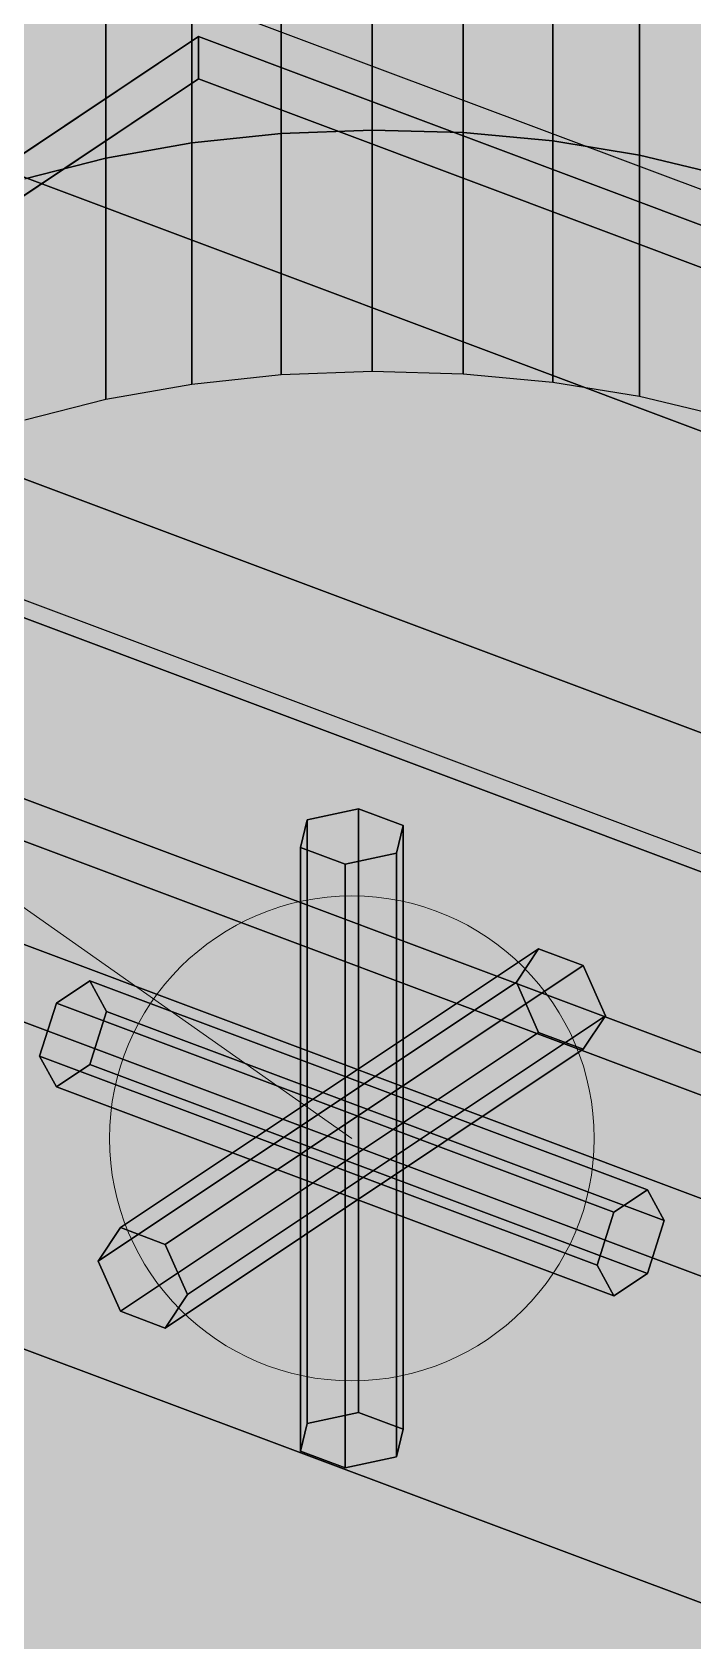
# Model space of a CAD drawing. Header units: millimetres. Extents: x 50 to 612415, y 2 to 4150.
# Drawn here: x 482051.48 to 482066.47, y 2428.11 to 2464.6 of the extents above; entities that cross this region are included whole.
import ezdxf

# ---------------------------------------------------------------- set-up
doc = ezdxf.new("R2010")
doc.units = ezdxf.units.MM
for name, color, linetype, lineweight in [('DIM', 7, 'Continuous', 13), ('HATCH', 8, 'Continuous', 9), ('OUTLINE', 7, 'Continuous', 25)]:
    doc.layers.add(name, color=color, linetype=linetype, lineweight=lineweight)

msp = doc.modelspace()

# ---------------------------------------------------------------- hatches: boundary and pattern name
at = {"layer": 'HATCH', "true_color": 0xccae87}
for points in [[(482298.252, 2707.384), (482037.227, 2452.894), (482046.716, 2459.22)], [(482046.716, 2459.22), (482037.227, 2452.894), (482298.252, 2707.384)], [(482298.252, 2707.384), (482046.716, 2459.22), (482048.063, 2460.005)], [(482048.063, 2460.005), (482046.716, 2459.22), (482298.252, 2707.384)], [(482298.252, 2707.384), (482048.063, 2460.005), (482049.603, 2460.695)], [(482049.603, 2460.695), (482048.063, 2460.005), (482298.252, 2707.384)], [(482298.252, 2707.384), (482049.603, 2460.695), (482051.31, 2461.279)], [(482051.31, 2461.279), (482049.603, 2460.695), (482298.252, 2707.384)], [(482298.252, 2707.384), (482051.31, 2461.279), (482053.155, 2461.747)], [(482053.155, 2461.747), (482051.31, 2461.279), (482298.252, 2707.384)], [(482298.252, 2707.384), (482053.155, 2461.747), (482055.107, 2462.09)], [(482055.107, 2462.09), (482053.155, 2461.747), (482298.252, 2707.384)], [(482298.252, 2707.384), (482055.107, 2462.09), (482057.131, 2462.303)], [(482057.131, 2462.303), (482055.107, 2462.09), (482298.252, 2707.384)], [(482298.283, 2705.939), (482298.252, 2707.384), (482057.131, 2462.303)], [(482057.131, 2462.303), (482298.252, 2707.384), (482298.283, 2705.939)], [(482299.062, 2704.548), (482298.283, 2705.939), (482057.131, 2462.303)], [(482057.131, 2462.303), (482298.283, 2705.939), (482299.062, 2704.548)], [(482300.534, 2703.305), (482299.062, 2704.548), (482057.131, 2462.303)], [(482057.131, 2462.303), (482299.062, 2704.548), (482300.534, 2703.305)], [(482037.227, 2447.415), (482010.658, 2429.703), (482298.969, 2703.306)], [(482037.227, 2447.415), (482298.969, 2703.306), (482298.252, 2701.906)], [(482300.534, 2703.305), (482057.131, 2462.303), (482670.601, 2497.61)], [(482670.601, 2497.61), (482057.131, 2462.303), (482300.534, 2703.305)], [(482046.716, 2453.741), (482037.227, 2447.415), (482298.252, 2701.906)], [(482048.063, 2454.526), (482046.716, 2453.741), (482298.252, 2701.906)], [(482049.603, 2455.217), (482048.063, 2454.526), (482298.252, 2701.906)], [(482051.31, 2455.801), (482049.603, 2455.217), (482298.252, 2701.906)], [(482053.155, 2456.269), (482051.31, 2455.801), (482298.252, 2701.906)], [(482055.107, 2456.612), (482053.155, 2456.269), (482298.252, 2701.906)], [(482057.131, 2456.825), (482055.107, 2456.612), (482298.252, 2701.906)], [(482057.131, 2456.825), (482298.252, 2701.906), (482298.283, 2700.461)], [(482057.131, 2456.825), (482298.283, 2700.461), (482299.062, 2699.07)], [(482057.131, 2456.825), (482299.062, 2699.07), (482300.534, 2697.826)], [(482670.601, 2492.132), (482057.131, 2456.825), (482300.534, 2697.826)], [(482057.131, 2462.303), (482668.613, 2497.332), (482670.601, 2497.61)], [(482670.601, 2497.61), (482668.613, 2497.332), (482057.131, 2462.303)], [(482057.131, 2462.303), (482666.837, 2496.806), (482668.613, 2497.332)], [(482668.613, 2497.332), (482666.837, 2496.806), (482057.131, 2462.303)], [(482057.131, 2462.303), (482665.393, 2496.068), (482666.837, 2496.806)], [(482666.837, 2496.806), (482665.393, 2496.068), (482057.131, 2462.303)], [(482664.381, 2495.169), (482665.393, 2496.068), (482057.131, 2462.303)], [(482057.131, 2462.303), (482665.393, 2496.068), (482664.381, 2495.169)], [(482664.381, 2495.169), (482057.131, 2462.303), (482059.194, 2462.382)], [(482059.194, 2462.382), (482057.131, 2462.303), (482664.381, 2495.169)], [(482061.259, 2462.326), (482059.194, 2462.382), (482664.381, 2495.169)], [(482664.381, 2495.169), (482059.194, 2462.382), (482061.259, 2462.326)], [(482063.293, 2462.135), (482061.259, 2462.326), (482664.381, 2495.169)], [(482664.381, 2495.169), (482061.259, 2462.326), (482063.293, 2462.135)], [(482664.381, 2495.169), (482063.293, 2462.135), (482065.259, 2461.814)], [(482065.259, 2461.814), (482063.293, 2462.135), (482664.381, 2495.169)], [(482664.381, 2495.169), (482065.259, 2461.814), (482067.124, 2461.366)], [(482067.124, 2461.366), (482065.259, 2461.814), (482664.381, 2495.169)], [(482670.601, 2492.132), (482668.613, 2491.854), (482057.131, 2456.825)], [(482668.613, 2491.854), (482666.837, 2491.328), (482057.131, 2456.825)], [(482666.837, 2491.328), (482665.393, 2490.59), (482057.131, 2456.825)], [(482057.131, 2456.825), (482665.393, 2490.59), (482664.381, 2489.69)], [(482059.194, 2456.904), (482057.131, 2456.825), (482664.381, 2489.69)], [(482061.259, 2456.847), (482059.194, 2456.904), (482664.381, 2489.69)], [(482063.293, 2456.657), (482061.259, 2456.847), (482664.381, 2489.69)], [(482065.259, 2456.335), (482063.293, 2456.657), (482664.381, 2489.69)], [(482067.124, 2455.888), (482065.259, 2456.335), (482664.381, 2489.69)], [(482182.724, 2358.201), (482045.759, 2469.621), (481643.453, 2288.56)], [(482182.724, 2358.201), (482046.928, 2468.767), (482045.759, 2469.621)], [(482182.724, 2358.201), (482048.309, 2467.997), (482046.928, 2468.767)], [(482182.724, 2358.201), (482049.879, 2467.324), (482048.309, 2467.997)], [(482182.724, 2358.201), (482239.657, 2396.157), (482049.879, 2467.324)], [(482182.724, 2352.723), (482045.759, 2464.143), (481643.453, 2283.082)], [(481643.453, 2283.082), (482045.759, 2464.143), (482182.724, 2352.723)], [(482182.724, 2352.723), (482046.928, 2463.289), (482045.759, 2464.143)], [(482045.759, 2464.143), (482046.928, 2463.289), (482182.724, 2352.723)], [(482182.724, 2352.723), (482048.309, 2462.519), (482046.928, 2463.289)], [(482046.928, 2463.289), (482048.309, 2462.519), (482182.724, 2352.723)], [(482048.309, 2462.519), (482049.879, 2461.845), (482182.724, 2352.723)], [(482182.724, 2352.723), (482049.879, 2461.845), (482048.309, 2462.519)], [(482182.724, 2352.723), (482239.657, 2390.678), (482049.879, 2461.845)], [(482049.879, 2461.845), (482239.657, 2390.678), (482182.724, 2352.723)], [(482182.724, 2345.875), (482045.759, 2457.294), (481643.453, 2276.234)], [(481643.453, 2276.234), (482045.759, 2457.294), (482182.724, 2345.875)], [(482182.724, 2345.875), (482046.928, 2456.441), (482045.759, 2457.294)], [(482045.759, 2457.294), (482046.928, 2456.441), (482182.724, 2345.875)], [(482182.724, 2345.875), (482048.309, 2455.671), (482046.928, 2456.441)], [(482046.928, 2456.441), (482048.309, 2455.671), (482182.724, 2345.875)], [(482048.309, 2455.671), (482049.879, 2454.997), (482182.724, 2345.875)], [(482182.724, 2345.875), (482049.879, 2454.997), (482048.309, 2455.671)], [(482182.724, 2345.875), (482239.657, 2383.83), (482049.879, 2454.997)], [(482049.879, 2454.997), (482239.657, 2383.83), (482182.724, 2345.875)], [(481643.453, 2273.495), (482045.759, 2454.555), (482182.724, 2343.136)], [(482045.759, 2454.555), (482046.928, 2453.702), (482182.724, 2343.136)], [(482046.928, 2453.702), (482048.309, 2452.931), (482182.724, 2343.136)], [(482048.309, 2452.931), (482049.879, 2452.258), (482182.724, 2343.136)], [(482049.879, 2452.258), (482239.657, 2381.091), (482182.724, 2343.136)]]:
    msp.add_hatch(color=43, dxfattribs=at).paths.add_polyline_path(points)
at = {"layer": 'HATCH', "true_color": 0xc0a47f}
for points in [[(482049.879, 2461.845), (482239.657, 2390.678), (482239.657, 2396.157), (482049.879, 2467.324)], [(482049.879, 2454.997), (482239.657, 2383.83), (482239.657, 2390.678), (482049.879, 2461.845)], [(482049.879, 2452.258), (482239.657, 2381.091), (482239.657, 2383.83), (482049.879, 2454.997)]]:
    msp.add_hatch(color=33, dxfattribs=at).paths.add_polyline_path(points)
at = {"layer": 'HATCH', "true_color": 0xc2a681}
for points in [[(482057.131, 2462.303), (482055.107, 2462.09), (482055.107, 2465.514), (482057.131, 2465.727)], [(482059.194, 2462.382), (482057.131, 2462.303), (482057.131, 2465.727), (482059.194, 2465.806)], [(482061.259, 2462.326), (482059.194, 2462.382), (482059.194, 2465.806), (482061.259, 2465.75)], [(482063.293, 2462.135), (482061.259, 2462.326), (482061.259, 2465.75), (482063.293, 2465.559)], [(482057.131, 2456.825), (482055.107, 2456.612), (482055.107, 2462.09), (482057.131, 2462.303)], [(482059.194, 2456.904), (482057.131, 2456.825), (482057.131, 2462.303), (482059.194, 2462.382)], [(482061.259, 2456.847), (482059.194, 2456.904), (482059.194, 2462.382), (482061.259, 2462.326)], [(482063.293, 2456.657), (482061.259, 2456.847), (482061.259, 2462.326), (482063.293, 2462.135)]]:
    msp.add_hatch(color=43, dxfattribs=at).paths.add_polyline_path(points)
at = {"layer": 'HATCH', "true_color": 0xc2a580}
for points in [[(482055.107, 2462.09), (482053.155, 2461.747), (482053.155, 2465.171), (482055.107, 2465.514)], [(482065.259, 2461.814), (482063.293, 2462.135), (482063.293, 2465.559), (482065.259, 2465.238)], [(482055.107, 2456.612), (482053.155, 2456.269), (482053.155, 2461.747), (482055.107, 2462.09)], [(482065.259, 2456.335), (482063.293, 2456.657), (482063.293, 2462.135), (482065.259, 2461.814)]]:
    msp.add_hatch(color=33, dxfattribs=at).paths.add_polyline_path(points)
at = {"layer": 'HATCH', "true_color": 0xc1a580}
for points in [[(482053.155, 2461.747), (482051.31, 2461.279), (482051.31, 2464.703), (482053.155, 2465.171)], [(482067.124, 2461.366), (482065.259, 2461.814), (482065.259, 2465.238), (482067.124, 2464.79)], [(482053.155, 2456.269), (482051.31, 2455.801), (482051.31, 2461.279), (482053.155, 2461.747)], [(482067.124, 2455.888), (482065.259, 2456.335), (482065.259, 2461.814), (482067.124, 2461.366)]]:
    msp.add_hatch(color=33, dxfattribs=at).paths.add_polyline_path(points)
at = {"layer": 'HATCH', "true_color": 0xaaafb2}
for points in [[(482055.256, 2463.543), (482037.227, 2451.524), (482037.227, 2452.483), (482055.256, 2464.502)], [(482052.03, 2440.675), (482051.65, 2441.371), (482052.789, 2443.079)], [(482051.65, 2441.371), (482052.03, 2442.573), (482052.789, 2443.079)], [(482052.789, 2441.181), (482052.03, 2440.675), (482052.789, 2443.079)], [(482053.168, 2442.383), (482052.789, 2441.181), (482052.789, 2443.079)], [(482065.441, 2438.335), (482064.302, 2436.627), (482064.681, 2435.931)], [(482065.441, 2438.335), (482064.681, 2437.828), (482064.302, 2436.627)], [(482065.441, 2438.335), (482064.681, 2435.931), (482065.441, 2436.437)], [(482065.441, 2438.335), (482065.441, 2436.437), (482065.82, 2437.639)]]:
    msp.add_hatch(color=253, dxfattribs=at).paths.add_polyline_path(points)
at = {"layer": 'HATCH', "true_color": 0xb7bcc0}
for points in [[(482055.256, 2464.502), (482037.227, 2452.483), (482239.657, 2376.572)], [(482055.256, 2464.502), (482239.657, 2376.572), (482257.686, 2388.591)], [(482239.657, 2375.613), (482037.227, 2451.524), (482055.256, 2463.543)], [(482257.686, 2387.632), (482239.657, 2375.613), (482055.256, 2463.543)], [(482037.227, 2456.592), (482030.11, 2451.847), (482232.54, 2375.936)], [(482037.227, 2456.592), (482232.54, 2375.936), (482239.657, 2380.68)], [(482232.54, 2366.76), (482030.11, 2442.671), (482037.227, 2447.415)], [(482239.657, 2371.504), (482232.54, 2366.76), (482037.227, 2447.415)], [(482059.899, 2446.601), (482057.723, 2446.732), (482057.572, 2446.104)], [(482059.899, 2446.601), (482058.886, 2446.981), (482057.723, 2446.732)], [(482059.899, 2446.601), (482057.572, 2446.104), (482058.584, 2445.725)], [(482059.899, 2446.601), (482058.584, 2445.725), (482059.747, 2445.973)], [(482053.485, 2437.481), (482054.497, 2437.101), (482063.986, 2443.427), (482062.973, 2443.806)], [(482052.789, 2443.079), (482052.03, 2442.573), (482064.681, 2437.828), (482065.441, 2438.335)], [(482054.497, 2435.203), (482053.485, 2435.583), (482062.973, 2441.909), (482063.986, 2441.529)], [(482052.03, 2440.675), (482052.789, 2441.181), (482065.441, 2436.437), (482064.681, 2435.931)], [(482057.723, 2433.036), (482058.886, 2433.285), (482059.899, 2432.905)], [(482057.572, 2432.408), (482057.723, 2433.036), (482059.899, 2432.905)], [(482058.584, 2432.029), (482057.572, 2432.408), (482059.899, 2432.905)], [(482059.747, 2432.277), (482058.584, 2432.029), (482059.899, 2432.905)]]:
    msp.add_hatch(color=9, dxfattribs=at).paths.add_polyline_path(points)
at = {"layer": 'HATCH', "true_color": 0xacb1b5}
for points in [[(482257.686, 2387.632), (482055.256, 2463.543), (482055.256, 2464.502), (482257.686, 2388.591)], [(482239.657, 2371.504), (482037.227, 2447.415), (482037.227, 2456.592), (482239.657, 2380.68)], [(482037.227, 2451.524), (482239.657, 2375.613), (482239.657, 2376.572), (482037.227, 2452.483)], [(482030.11, 2442.671), (482232.54, 2366.76), (482232.54, 2375.936), (482030.11, 2451.847)], [(482059.899, 2432.905), (482058.886, 2433.285), (482058.886, 2446.981), (482059.899, 2446.601)], [(482057.572, 2432.408), (482058.584, 2432.029), (482058.584, 2445.725), (482057.572, 2446.104)], [(482062.973, 2443.806), (482062.973, 2441.909), (482062.467, 2443.047)], [(482062.973, 2443.806), (482063.986, 2441.529), (482062.973, 2441.909)], [(482062.973, 2443.806), (482064.492, 2442.288), (482063.986, 2441.529)], [(482062.973, 2443.806), (482063.986, 2443.427), (482064.492, 2442.288)], [(482052.978, 2436.721), (482053.485, 2435.583), (482053.485, 2437.481)], [(482053.485, 2435.583), (482054.497, 2435.203), (482053.485, 2437.481)], [(482054.497, 2435.203), (482055.003, 2435.962), (482053.485, 2437.481)], [(482055.003, 2435.962), (482054.497, 2437.101), (482053.485, 2437.481)]]:
    msp.add_hatch(color=253, dxfattribs=at).paths.add_polyline_path(points)
at = {"layer": 'HATCH', "true_color": 0xa4a9ad}
for points in [[(482057.723, 2433.036), (482057.572, 2432.408), (482057.572, 2446.104), (482057.723, 2446.732)], [(482059.747, 2432.277), (482059.899, 2432.905), (482059.899, 2446.601), (482059.747, 2445.973)]]:
    msp.add_hatch(color=253, dxfattribs=at).paths.add_polyline_path(points)
at = {"layer": 'HATCH', "true_color": 0xadb3b6}
for points in [[(482058.886, 2433.285), (482057.723, 2433.036), (482057.723, 2446.732), (482058.886, 2446.981)], [(482058.584, 2432.029), (482059.747, 2432.277), (482059.747, 2445.973), (482058.584, 2445.725)]]:
    msp.add_hatch(color=253, dxfattribs=at).paths.add_polyline_path(points)
at = {"layer": 'HATCH', "true_color": 0xa7acaf}
for points in [[(482052.978, 2436.721), (482053.485, 2437.481), (482062.973, 2443.806), (482062.467, 2443.047)], [(482055.003, 2435.962), (482054.497, 2435.203), (482063.986, 2441.529), (482064.492, 2442.288)]]:
    msp.add_hatch(color=253, dxfattribs=at).paths.add_polyline_path(points)
at = {"layer": 'HATCH', "true_color": 0xb3b8bc}
for points in [[(482054.497, 2437.101), (482055.003, 2435.962), (482064.492, 2442.288), (482063.986, 2443.427)], [(482053.485, 2435.583), (482052.978, 2436.721), (482062.467, 2443.047), (482062.973, 2441.909)]]:
    msp.add_hatch(color=9, dxfattribs=at).paths.add_polyline_path(points)
at = {"layer": 'HATCH', "true_color": 0xa5aaad}
for points in [[(482053.168, 2442.383), (482052.789, 2443.079), (482065.441, 2438.335), (482065.82, 2437.639)], [(482051.65, 2441.371), (482052.03, 2440.675), (482064.681, 2435.931), (482064.302, 2436.627)]]:
    msp.add_hatch(color=253, dxfattribs=at).paths.add_polyline_path(points)
at = {"layer": 'HATCH', "true_color": 0xb5babe}
for points in [[(482052.03, 2442.573), (482051.65, 2441.371), (482064.302, 2436.627), (482064.681, 2437.828)], [(482052.789, 2441.181), (482053.168, 2442.383), (482065.82, 2437.639), (482065.441, 2436.437)]]:
    msp.add_hatch(color=9, dxfattribs=at).paths.add_polyline_path(points)

# ---------------------------------------------------------------- linework, layer by layer
at = {"layer": 'DIM'}
msp.add_lwpolyline([(482058.735, 2439.505), (481020, 3170), (480980, 3170)], dxfattribs=at)
msp.add_circle((482058.735, 2439.505), 5.5, dxfattribs=at)
at = {"layer": 'OUTLINE', "color": 139, "true_color": 0x42544a}
for p, q in [((482239.657, 2396.157), (482049.879, 2467.324)), ((482239.657, 2396.157), (482049.879, 2467.324)), ((482057.131, 2462.303), (482057.131, 2465.727)), ((482057.131, 2465.727), (482057.131, 2462.303)), ((482059.194, 2462.382), (482059.194, 2465.806)), ((482059.194, 2465.806), (482059.194, 2462.382)), ((482061.259, 2465.75), (482061.259, 2462.326)), ((482061.259, 2462.326), (482061.259, 2465.75)), ((482055.107, 2462.09), (482055.107, 2465.514)), ((482055.107, 2465.514), (482055.107, 2462.09)), ((482063.293, 2465.559), (482063.293, 2462.135)), ((482063.293, 2462.135), (482063.293, 2465.559)), ((482053.155, 2461.747), (482053.155, 2465.171)), ((482053.155, 2465.171), (482053.155, 2461.747)), ((482065.259, 2465.238), (482065.259, 2461.814)), ((482065.259, 2461.814), (482065.259, 2465.238)), ((482037.227, 2452.483), (482055.256, 2464.502)), ((482055.256, 2464.502), (482037.227, 2452.483)), ((482055.256, 2464.502), (482055.256, 2463.543)), ((482055.256, 2463.543), (482055.256, 2464.502)), ((482055.256, 2464.502), (482257.686, 2388.591)), ((482257.686, 2388.591), (482055.256, 2464.502)), ((482055.256, 2463.543), (482037.227, 2451.524)), ((482037.227, 2451.524), (482055.256, 2463.543)), ((482257.686, 2387.632), (482055.256, 2463.543)), ((482055.256, 2463.543), (482257.686, 2387.632)), ((482053.155, 2461.747), (482055.107, 2462.09)), ((482055.107, 2462.09), (482053.155, 2461.747)), ((482053.155, 2461.747), (482055.107, 2462.09)), ((482055.107, 2462.09), (482053.155, 2461.747)), ((482055.107, 2462.09), (482057.131, 2462.303)), ((482057.131, 2462.303), (482055.107, 2462.09)), ((482055.107, 2462.09), (482057.131, 2462.303)), ((482057.131, 2462.303), (482055.107, 2462.09)), ((482055.107, 2456.612), (482055.107, 2462.09)), ((482055.107, 2462.09), (482055.107, 2456.612)), ((482057.131, 2462.303), (482059.194, 2462.382)), ((482059.194, 2462.382), (482057.131, 2462.303)), ((482057.131, 2462.303), (482059.194, 2462.382)), ((482059.194, 2462.382), (482057.131, 2462.303)), ((482057.131, 2456.825), (482057.131, 2462.303)), ((482057.131, 2462.303), (482057.131, 2456.825)), ((482061.259, 2462.326), (482059.194, 2462.382)), ((482059.194, 2462.382), (482061.259, 2462.326)), ((482059.194, 2456.904), (482059.194, 2462.382)), ((482059.194, 2462.382), (482061.259, 2462.326)), ((482059.194, 2462.382), (482059.194, 2456.904)), ((482061.259, 2462.326), (482059.194, 2462.382)), ((482063.293, 2462.135), (482061.259, 2462.326)), ((482061.259, 2462.326), (482063.293, 2462.135)), ((482061.259, 2462.326), (482061.259, 2456.847)), ((482061.259, 2456.847), (482061.259, 2462.326)), ((482061.259, 2462.326), (482063.293, 2462.135)), ((482063.293, 2462.135), (482061.259, 2462.326)), ((482063.293, 2462.135), (482065.259, 2461.814)), ((482065.259, 2461.814), (482063.293, 2462.135)), ((482063.293, 2462.135), (482063.293, 2456.657)), ((482063.293, 2456.657), (482063.293, 2462.135)), ((482063.293, 2462.135), (482065.259, 2461.814)), ((482065.259, 2461.814), (482063.293, 2462.135)), ((482239.657, 2390.678), (482049.879, 2461.845)), ((482049.879, 2461.845), (482239.657, 2390.678)), ((482239.657, 2390.678), (482049.879, 2461.845)), ((482049.879, 2461.845), (482239.657, 2390.678)), ((482051.31, 2461.279), (482053.155, 2461.747)), ((482053.155, 2461.747), (482051.31, 2461.279)), ((482051.31, 2461.279), (482053.155, 2461.747)), ((482053.155, 2461.747), (482051.31, 2461.279)), ((482053.155, 2456.269), (482053.155, 2461.747)), ((482053.155, 2461.747), (482053.155, 2456.269)), ((482065.259, 2461.814), (482067.124, 2461.366)), ((482067.124, 2461.366), (482065.259, 2461.814)), ((482065.259, 2461.814), (482065.259, 2456.335)), ((482065.259, 2456.335), (482065.259, 2461.814)), ((482065.259, 2461.814), (482067.124, 2461.366)), ((482067.124, 2461.366), (482065.259, 2461.814)), ((482037.227, 2456.592), (482239.657, 2380.68)), ((482239.657, 2380.68), (482037.227, 2456.592)), ((482055.107, 2456.612), (482053.155, 2456.269)), ((482055.107, 2456.612), (482053.155, 2456.269)), ((482057.131, 2456.825), (482055.107, 2456.612)), ((482057.131, 2456.825), (482055.107, 2456.612)), ((482059.194, 2456.904), (482057.131, 2456.825)), ((482059.194, 2456.904), (482057.131, 2456.825)), ((482061.259, 2456.847), (482059.194, 2456.904)), ((482061.259, 2456.847), (482059.194, 2456.904)), ((482063.293, 2456.657), (482061.259, 2456.847)), ((482063.293, 2456.657), (482061.259, 2456.847)), ((482065.259, 2456.335), (482063.293, 2456.657)), ((482065.259, 2456.335), (482063.293, 2456.657)), ((482053.155, 2456.269), (482051.31, 2455.801)), ((482053.155, 2456.269), (482051.31, 2455.801)), ((482067.124, 2455.888), (482065.259, 2456.335)), ((482067.124, 2455.888), (482065.259, 2456.335)), ((482239.657, 2383.83), (482049.879, 2454.997)), ((482049.879, 2454.997), (482239.657, 2383.83)), ((482239.657, 2383.83), (482049.879, 2454.997)), ((482049.879, 2454.997), (482239.657, 2383.83)), ((482037.227, 2452.483), (482239.657, 2376.572)), ((482239.657, 2376.572), (482037.227, 2452.483)), ((482049.879, 2452.258), (482239.657, 2381.091)), ((482049.879, 2452.258), (482239.657, 2381.091)), ((482030.11, 2451.847), (482232.54, 2375.936)), ((482232.54, 2375.936), (482030.11, 2451.847)), ((482239.657, 2375.613), (482037.227, 2451.524)), ((482037.227, 2451.524), (482239.657, 2375.613)), ((482239.657, 2371.504), (482037.227, 2447.415)), ((482037.227, 2447.415), (482239.657, 2371.504)), ((482057.572, 2446.104), (482057.723, 2446.732)), ((482057.723, 2446.732), (482057.572, 2446.104)), ((482057.723, 2446.732), (482058.886, 2446.981)), ((482058.886, 2446.981), (482057.723, 2446.732)), ((482057.723, 2433.036), (482057.723, 2446.732)), ((482057.723, 2446.732), (482057.723, 2433.036)), ((482058.886, 2446.981), (482058.886, 2433.285)), ((482058.886, 2433.285), (482058.886, 2446.981)), ((482058.886, 2446.981), (482059.899, 2446.601)), ((482059.899, 2446.601), (482058.886, 2446.981)), ((482059.899, 2446.601), (482059.747, 2445.973)), ((482059.747, 2445.973), (482059.899, 2446.601)), ((482059.899, 2446.601), (482059.899, 2432.905)), ((482059.899, 2432.905), (482059.899, 2446.601)), ((482057.572, 2432.408), (482057.572, 2446.104)), ((482058.584, 2445.725), (482057.572, 2446.104)), ((482057.572, 2446.104), (482057.572, 2432.408)), ((482057.572, 2446.104), (482058.584, 2445.725)), ((482059.747, 2445.973), (482058.584, 2445.725)), ((482058.584, 2445.725), (482059.747, 2445.973)), ((482058.584, 2432.029), (482058.584, 2445.725)), ((482058.584, 2445.725), (482058.584, 2432.029)), ((482059.747, 2445.973), (482059.747, 2432.277)), ((482059.747, 2432.277), (482059.747, 2445.973)), ((482053.485, 2437.481), (482062.973, 2443.806)), ((482062.973, 2443.806), (482053.485, 2437.481)), ((482062.467, 2443.047), (482062.973, 2443.806)), ((482062.973, 2443.806), (482062.467, 2443.047)), ((482062.973, 2443.806), (482063.986, 2443.427)), ((482063.986, 2443.427), (482062.973, 2443.806)), ((482054.497, 2437.101), (482063.986, 2443.427)), ((482063.986, 2443.427), (482054.497, 2437.101)), ((482063.986, 2443.427), (482064.492, 2442.288)), ((482064.492, 2442.288), (482063.986, 2443.427)), ((482052.03, 2442.573), (482052.789, 2443.079)), ((482052.789, 2443.079), (482052.03, 2442.573)), ((482052.789, 2443.079), (482053.168, 2442.383)), ((482053.168, 2442.383), (482052.789, 2443.079)), ((482052.789, 2443.079), (482065.441, 2438.335)), ((482065.441, 2438.335), (482052.789, 2443.079)), ((482052.978, 2436.721), (482062.467, 2443.047)), ((482062.467, 2443.047), (482052.978, 2436.721)), ((482062.973, 2441.909), (482062.467, 2443.047)), ((482062.467, 2443.047), (482062.973, 2441.909)), ((482232.54, 2366.76), (482030.11, 2442.671)), ((482030.11, 2442.671), (482232.54, 2366.76)), ((482051.65, 2441.371), (482052.03, 2442.573)), ((482052.03, 2442.573), (482051.65, 2441.371)), ((482052.03, 2442.573), (482064.681, 2437.828)), ((482064.681, 2437.828), (482052.03, 2442.573)), ((482053.168, 2442.383), (482052.789, 2441.181)), ((482052.789, 2441.181), (482053.168, 2442.383)), ((482053.168, 2442.383), (482065.82, 2437.639)), ((482065.82, 2437.639), (482053.168, 2442.383)), ((482064.492, 2442.288), (482055.003, 2435.962)), ((482055.003, 2435.962), (482064.492, 2442.288)), ((482064.492, 2442.288), (482063.986, 2441.529)), ((482063.986, 2441.529), (482064.492, 2442.288)), ((482062.973, 2441.909), (482053.485, 2435.583)), ((482053.485, 2435.583), (482062.973, 2441.909)), ((482063.986, 2441.529), (482062.973, 2441.909)), ((482062.973, 2441.909), (482063.986, 2441.529)), ((482052.03, 2440.675), (482051.65, 2441.371)), ((482051.65, 2441.371), (482052.03, 2440.675)), ((482064.302, 2436.627), (482051.65, 2441.371)), ((482051.65, 2441.371), (482064.302, 2436.627)), ((482063.986, 2441.529), (482054.497, 2435.203)), ((482054.497, 2435.203), (482063.986, 2441.529)), ((482052.789, 2441.181), (482052.03, 2440.675)), ((482052.03, 2440.675), (482052.789, 2441.181)), ((482065.441, 2436.437), (482052.789, 2441.181)), ((482052.789, 2441.181), (482065.441, 2436.437)), ((482064.681, 2435.931), (482052.03, 2440.675)), ((482052.03, 2440.675), (482064.681, 2435.931)), ((482064.681, 2437.828), (482065.441, 2438.335)), ((482065.441, 2438.335), (482064.681, 2437.828)), ((482065.441, 2438.335), (482065.82, 2437.639)), ((482065.82, 2437.639), (482065.441, 2438.335)), ((482064.302, 2436.627), (482064.681, 2437.828)), ((482064.681, 2437.828), (482064.302, 2436.627)), ((482065.82, 2437.639), (482065.441, 2436.437)), ((482065.441, 2436.437), (482065.82, 2437.639)), ((482052.978, 2436.721), (482053.485, 2437.481)), ((482053.485, 2437.481), (482052.978, 2436.721)), ((482053.485, 2437.481), (482054.497, 2437.101)), ((482054.497, 2437.101), (482053.485, 2437.481)), ((482054.497, 2437.101), (482055.003, 2435.962)), ((482055.003, 2435.962), (482054.497, 2437.101)), ((482053.485, 2435.583), (482052.978, 2436.721)), ((482052.978, 2436.721), (482053.485, 2435.583)), ((482064.681, 2435.931), (482064.302, 2436.627)), ((482064.302, 2436.627), (482064.681, 2435.931)), ((482065.441, 2436.437), (482064.681, 2435.931)), ((482064.681, 2435.931), (482065.441, 2436.437)), ((482055.003, 2435.962), (482054.497, 2435.203)), ((482054.497, 2435.203), (482055.003, 2435.962)), ((482054.497, 2435.203), (482053.485, 2435.583)), ((482053.485, 2435.583), (482054.497, 2435.203)), ((482057.723, 2433.036), (482058.886, 2433.285)), ((482058.886, 2433.285), (482057.723, 2433.036)), ((482058.886, 2433.285), (482059.899, 2432.905)), ((482059.899, 2432.905), (482058.886, 2433.285)), ((482057.572, 2432.408), (482057.723, 2433.036)), ((482057.723, 2433.036), (482057.572, 2432.408)), ((482059.899, 2432.905), (482059.747, 2432.277)), ((482059.747, 2432.277), (482059.899, 2432.905)), ((482058.584, 2432.029), (482057.572, 2432.408)), ((482057.572, 2432.408), (482058.584, 2432.029)), ((482059.747, 2432.277), (482058.584, 2432.029)), ((482058.584, 2432.029), (482059.747, 2432.277))]:
    msp.add_line(p, q, dxfattribs=at)

doc.saveas('drawing.dxf')
